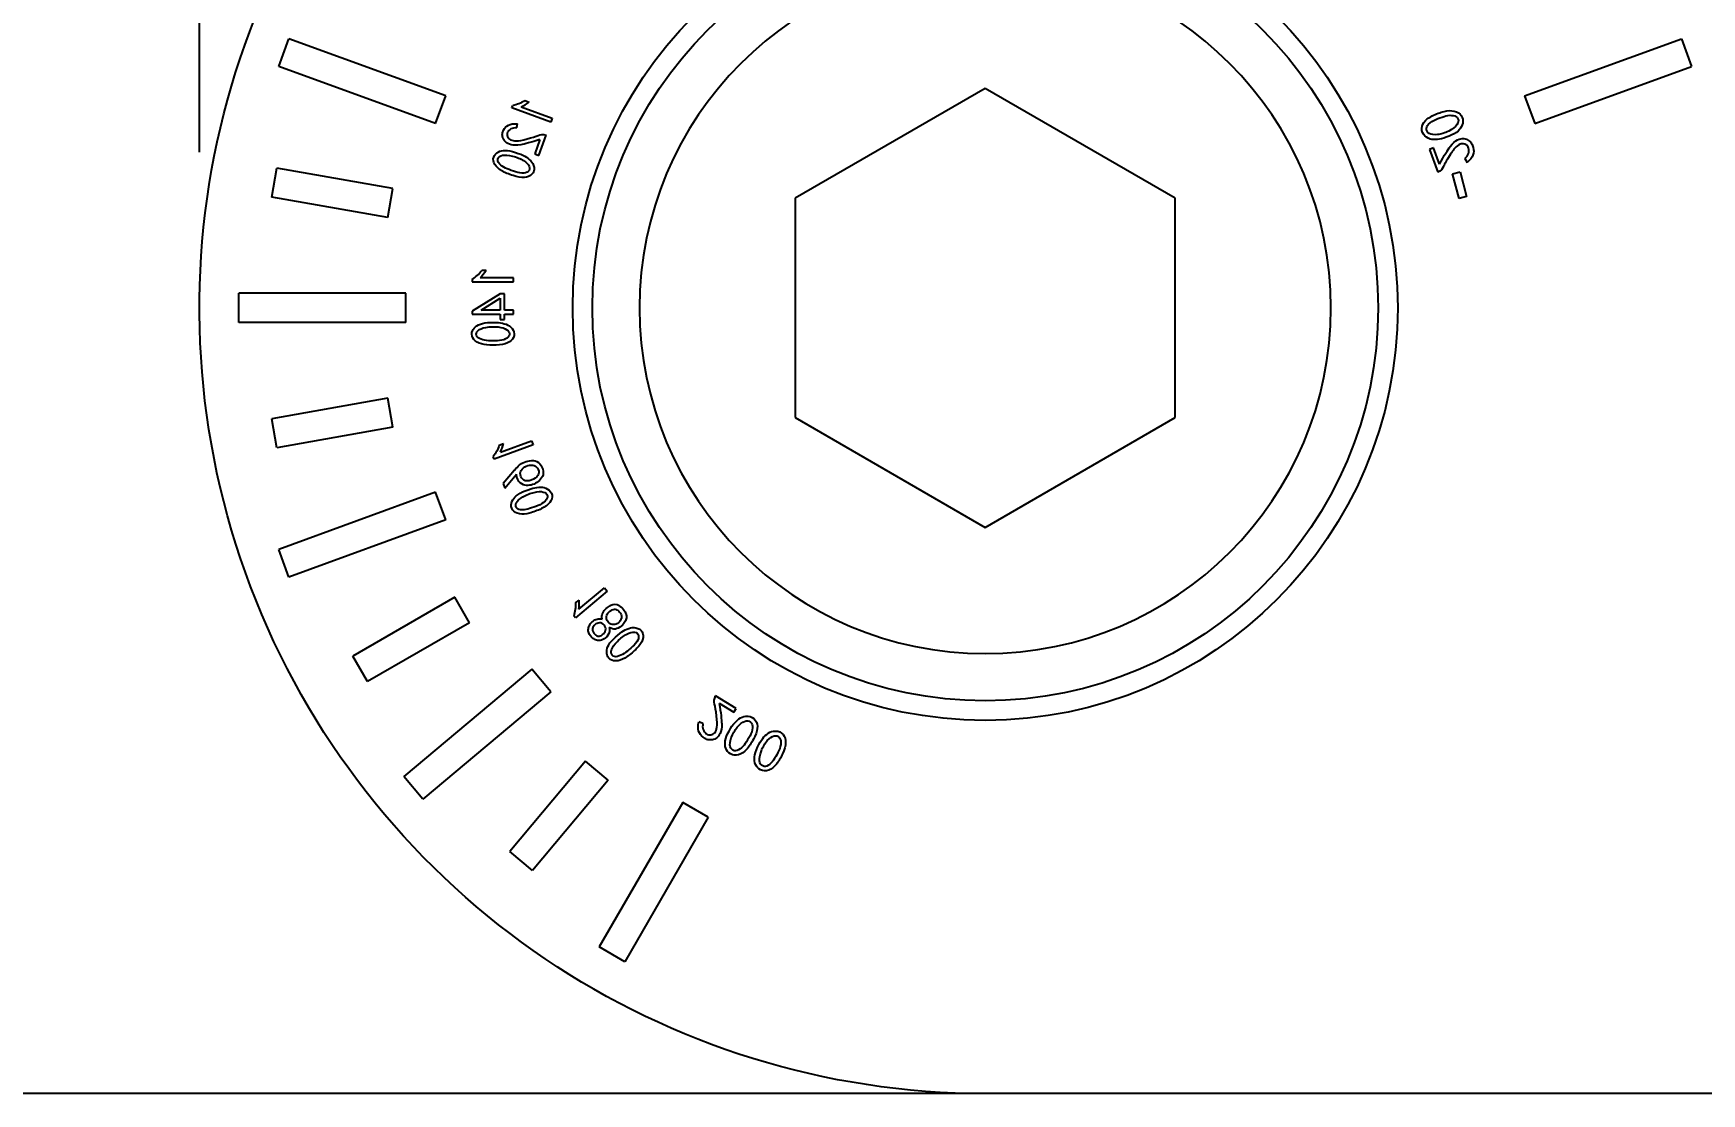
# Model space of a CAD drawing. Header units: inches. Extents: x -1.7 to 16.2, y -1.2 to 15.
# Drawn here: x 0.116 to 0.785, y 3.717 to 4.142 of the extents above; entities that cross this region are included whole.
import ezdxf

# ---------------------------------------------------------------- set-up
doc = ezdxf.new("R2010")
doc.units = ezdxf.units.IN
doc.header["$MEASUREMENT"] = 0
doc.layers.get('Defpoints').update_dxf_attribs({"color": 1})
doc.layers.add('Bracket', color=7, linetype='Continuous')
doc.styles.get("Standard").update_dxf_attribs({"font": 'Arial.ttf'})
doc.dimstyles.new('.1 DIM', dxfattribs={"dimscale": 0, "dimtxt": 0.15, "dimasz": 0.15, "dimexe": 0.18, "dimexo": 0.0625, "dimgap": 0.09, "dimtad": 0, "dimtih": 1, "dimtoh": 1, "dimdec": 5, "dimzin": 0, "dimdsep": 46, "dimlunit": 4, "dimtxsty": 'Standard', "dimcen": 0.09, "dimadec": 0, "dimazin": 0, "dimtfac": 1, "dimtdec": 5, "dimtofl": 0, "dimtmove": 0, "dimatfit": 3, "dimfxl": 1, "dimtolj": 1, "dimtzin": 0, "dimarcsym": 0})

# ---------------------------------------------------------------- blocks, each defined once
blk = doc.blocks.new('*D17')
at = {"layer": 'Defpoints', "color": 0, "lineweight": -2, "transparency": 16777216}
for p, q in [((0.18246, 4.0943), (0.18246, 5.21527)), ((1.55027, 4.0943), (1.55027, 5.21527)), ((0.03246, 5.03527), (-0.11754, 5.03527)), ((1.70027, 5.03527), (1.85027, 5.03527))]:
    blk.add_line(p, q, dxfattribs=at)
at = {"layer": 'Defpoints', "color": 0, "transparency": 16777216}
for p in [(1.55027, 5.03527), (0.18246, 4.0318), (1.55027, 4.0318)]:
    blk.add_point(p, dxfattribs=at)
for points in [[(0.03246, 5.06027), (0.03246, 5.01027), (0.18246, 5.03527)], [(1.70027, 5.06027), (1.70027, 5.01027), (1.55027, 5.03527)]]:
    blk.add_solid(points, dxfattribs=at)
at = {"layer": 'Defpoints', "color": 0, "transparency": 16777216, "char_height": 0.15, "attachment_point": 5}
for s, insert in [('\\A1;1{\\H1x;\\S3/8;}"', (0.86637, 5.30171)), ('\\A1;[34.74 mm]', (0.86637, 4.84981))]:
    blk.add_mtext(s, dxfattribs=dict(at, insert=insert))
blk = doc.blocks.new('*D18')
at = {"layer": 'Defpoints', "color": 0, "lineweight": -2, "transparency": 16777216}
for p, q in [((0.80863, 4.50424), (-0.24663, 4.50424)), ((-0.06663, 4.35424), (-0.06663, 3.86684)), ((0.80863, 3.71684), (-0.24663, 3.71684)), ((-0.06663, 3.71684), (-0.06663, 3.56684)), ((-0.06663, 3.56684), (-0.21663, 3.56684))]:
    blk.add_line(p, q, dxfattribs=at)
at = {"layer": 'Defpoints', "color": 0, "transparency": 16777216}
for p in [(0.87113, 4.50424), (-0.06663, 3.71684), (0.87113, 3.71684)]:
    blk.add_point(p, dxfattribs=at)
for points in [[(-0.09163, 4.35424), (-0.04163, 4.35424), (-0.06663, 4.50424)], [(-0.09163, 3.86684), (-0.04163, 3.86684), (-0.06663, 3.71684)]]:
    blk.add_solid(points, dxfattribs=at)
at = {"layer": 'Defpoints', "color": 0, "transparency": 16777216, "char_height": 0.15, "attachment_point": 5}
for s, insert in [('\\A1;{\\H1x;\\S25/32;}"', (-0.81618, 3.83327)), ('\\A1;[20.00 mm]', (-0.81618, 3.38137))]:
    blk.add_mtext(s, dxfattribs=dict(at, insert=insert))

msp = doc.modelspace()

# ---------------------------------------------------------------- linework, layer by layer
at = {"layer": 'Bracket'}
for p, q in [((0.214236, 4.128586), (0.218275, 4.139685)), ((0.281168, 4.116794), (0.218275, 4.139685)), ((0.713679, 4.116794), (0.776572, 4.139685)), ((0.776572, 4.139685), (0.780611, 4.128586)), ((0.277128, 4.105695), (0.214236, 4.128586)), ((0.717719, 4.105695), (0.780611, 4.128586)), ((0.497424, 4.119765), (0.421242, 4.075782)), ((0.573605, 4.075782), (0.497424, 4.119765)), ((0.277128, 4.105695), (0.281168, 4.116794)), ((0.307684, 4.11194), (0.308036, 4.112908)), ((0.312873, 4.114891), (0.314603, 4.114261)), ((0.713679, 4.116794), (0.717719, 4.105695)), ((0.323316, 4.10625), (0.307684, 4.11194)), ((0.311359, 4.112427), (0.323902, 4.107861)), ((0.323902, 4.107861), (0.323316, 4.10625)), ((0.309636, 4.104009), (0.309921, 4.10564)), ((0.318469, 4.092935), (0.321435, 4.101085)), ((0.318947, 4.099339), (0.316833, 4.093531)), ((0.316833, 4.093531), (0.318469, 4.092935)), ((0.677145, 4.095916), (0.675509, 4.095321)), ((0.675509, 4.095321), (0.67881, 4.086253)), ((0.679498, 4.089453), (0.677145, 4.095916)), ((0.211424, 4.076232), (0.213475, 4.087863)), ((0.260001, 4.07966), (0.213475, 4.087863)), ((0.684817, 4.085549), (0.687866, 4.086337)), ((0.687866, 4.086337), (0.690429, 4.076427)), ((0.689678, 4.091734), (0.690571, 4.090129)), ((0.25795, 4.068028), (0.260001, 4.07966)), ((0.68738, 4.075638), (0.684817, 4.085549)), ((0.25795, 4.068028), (0.211424, 4.076232)), ((0.421242, 4.075782), (0.421242, 3.987816)), ((0.573605, 3.987816), (0.573605, 4.075782)), ((0.690429, 4.076427), (0.68738, 4.075638)), ((0.297425, 4.04676), (0.295584, 4.04676)), ((0.291717, 4.043242), (0.291717, 4.042212)), ((0.291717, 4.042212), (0.308352, 4.042212)), ((0.308352, 4.043926), (0.295004, 4.043926)), ((0.308352, 4.042212), (0.308352, 4.043926)), ((0.198211, 4.025893), (0.198211, 4.037705)), ((0.26514, 4.037705), (0.198211, 4.037705)), ((0.26514, 4.025893), (0.26514, 4.037705)), ((0.303033, 4.037487), (0.291717, 4.030533)), ((0.295394, 4.030875), (0.303033, 4.035685)), ((0.304675, 4.037487), (0.303033, 4.037487)), ((0.303033, 4.035685), (0.303033, 4.030875)), ((0.304675, 4.030875), (0.304675, 4.037487)), ((0.291717, 4.030533), (0.291717, 4.029246)), ((0.291717, 4.029246), (0.303033, 4.029246)), ((0.303033, 4.030875), (0.295394, 4.030875)), ((0.303033, 4.029246), (0.303033, 4.027185)), ((0.303033, 4.027185), (0.304675, 4.027185)), ((0.308352, 4.030875), (0.304675, 4.030875)), ((0.304675, 4.029246), (0.308352, 4.029246)), ((0.304675, 4.027185), (0.304675, 4.029246)), ((0.308352, 4.029246), (0.308352, 4.030875)), ((0.26514, 4.025893), (0.198211, 4.025893)), ((0.25795, 3.99557), (0.211424, 3.987366)), ((0.260001, 3.983938), (0.25795, 3.99557)), ((0.213475, 3.975735), (0.211424, 3.987366)), ((0.421242, 3.987816), (0.497424, 3.943833)), ((0.497424, 3.943833), (0.573605, 3.987816)), ((0.260001, 3.983938), (0.213475, 3.975735)), ((0.316193, 3.976918), (0.300561, 3.971228)), ((0.30264, 3.976824), (0.304369, 3.977454)), ((0.303063, 3.973963), (0.315606, 3.978529)), ((0.315606, 3.978529), (0.316193, 3.976918)), ((0.300561, 3.971228), (0.300208, 3.972196)), ((0.308756, 3.966806), (0.304144, 3.961384)), ((0.304144, 3.961384), (0.304819, 3.959528)), ((0.304819, 3.959528), (0.309585, 3.965099)), ((0.277128, 3.957903), (0.214236, 3.935012)), ((0.281168, 3.946804), (0.277128, 3.957903)), ((0.281168, 3.946804), (0.218275, 3.923913)), ((0.218275, 3.923913), (0.214236, 3.935012)), ((0.334566, 3.910976), (0.344791, 3.919556)), ((0.344791, 3.919556), (0.345893, 3.918243)), ((0.284783, 3.91585), (0.243869, 3.892228)), ((0.290689, 3.905622), (0.284783, 3.91585)), ((0.345893, 3.918243), (0.333149, 3.90755)), ((0.333189, 3.91352), (0.334599, 3.914703)), ((0.290689, 3.905622), (0.249774, 3.881999)), ((0.333149, 3.90755), (0.332487, 3.908339)), ((0.249774, 3.881999), (0.243869, 3.892228)), ((0.315688, 3.887014), (0.264417, 3.843993)), ((0.32328, 3.877966), (0.315688, 3.887014)), ((0.32328, 3.877966), (0.272009, 3.834945)), ((0.397595, 3.871225), (0.389368, 3.876267)), ((0.390821, 3.873334), (0.396686, 3.869741)), ((0.384274, 3.865212), (0.382576, 3.865912)), ((0.396686, 3.869741), (0.397595, 3.871225)), ((0.337264, 3.850116), (0.306896, 3.813924)), ((0.346312, 3.842524), (0.337264, 3.850116)), ((0.272009, 3.834945), (0.264417, 3.843993)), ((0.346312, 3.842524), (0.315944, 3.806332)), ((0.376167, 3.833588), (0.342703, 3.775626)), ((0.386396, 3.827683), (0.376167, 3.833588)), ((0.386396, 3.827683), (0.352931, 3.76972)), ((0.315944, 3.806332), (0.306896, 3.813924)), ((0.352931, 3.76972), (0.342703, 3.775626))]:
    msp.add_line(p, q, dxfattribs=at)
for radius in [0.165354, 0.15748]:
    msp.add_circle((0.497424, 4.031799), radius, dxfattribs=at)
at = {"layer": 'Bracket', "extrusion": (0, 0, -1)}
msp.add_circle((-0.497424, 4.031799), 0.138583, dxfattribs=at)
at = {"layer": 'Bracket', "extrusion": (6.12303e-17, 6.12303e-17, -1)}
msp.add_arc((-0.497424, 4.031799), 0.314961, 270, 182.515869, dxfattribs=at)
at = {"layer": 'Bracket'}
for centre, radius, start, end in [((0.497424, 4.031799), 0.326772, 11.650933, 65.127899), ((0.348908, 3.909308), 0.003583, 60.709771, 116.683487)]:
    msp.add_arc(centre, radius, start, end, dxfattribs=at)
for points in [[(0.312873, 4.114891), (0.311358, 4.113922), (0.309742, 4.113259), (0.308036, 4.112908)], [(0.311359, 4.112427), (0.312402, 4.112839), (0.313484, 4.113452), (0.314603, 4.114261)], [(0.291717, 4.043242), (0.293199, 4.044156), (0.294491, 4.045331), (0.295584, 4.04676)], [(0.297425, 4.04676), (0.29665, 4.045617), (0.295842, 4.044671), (0.295004, 4.043926)], [(0.30264, 3.976824), (0.302101, 3.975108), (0.301289, 3.973562), (0.300208, 3.972196)], [(0.303063, 3.973963), (0.303597, 3.97495), (0.304032, 3.976115), (0.304369, 3.977454)], [(0.333189, 3.91352), (0.33327, 3.911723), (0.333036, 3.909992), (0.332487, 3.908339)], [(0.334566, 3.910976), (0.33473, 3.912086), (0.33474, 3.913329), (0.334599, 3.914703)]]:
    msp.add_open_spline(points, degree=3, dxfattribs=at)
for points, knots in [([(0.679521, 4.099425), (0.678519, 4.099261), (0.677516, 4.099234), (0.675514, 4.099459), (0.674572, 4.099926), (0.672799, 4.101587), (0.672388, 4.102588), (0.67249, 4.104929), (0.672971, 4.105967), (0.674782, 4.107779), (0.676082, 4.108595), (0.679469, 4.110028), (0.68103, 4.11051), (0.682447, 4.110755)], [0, 0, 0, 0, 0.1665004, 0.1665004, 0.3330009, 0.3330009, 0.4995013, 0.4995013, 0.6663413, 0.6663413, 0.8331813, 0.8331813, 1, 1, 1, 1]), ([(0.686537, 4.105184), (0.687117, 4.106036), (0.687257, 4.10683), (0.686652, 4.108306), (0.686027, 4.108759), (0.684123, 4.109078), (0.683147, 4.109031), (0.681143, 4.108503), (0.680048, 4.108157), (0.677684, 4.107296), (0.676655, 4.10673), (0.674895, 4.105347), (0.674424, 4.104583), (0.674275, 4.102901), (0.674639, 4.102239), (0.676229, 4.101258), (0.677333, 4.101102), (0.680158, 4.101454), (0.681663, 4.10193), (0.684863, 4.103505), (0.685954, 4.104326), (0.686537, 4.105184)], [0, 0, 0, 0, 0.0999039, 0.0999039, 0.1998077, 0.1998077, 0.2994827, 0.2994827, 0.3986844, 0.3986844, 0.4982443, 0.4982443, 0.5981881, 0.5981881, 0.6983584, 0.6983584, 0.7989056, 0.7989056, 0.8994528, 0.8994528, 1, 1, 1, 1]), ([(0.682447, 4.110755), (0.683867, 4.111), (0.685162, 4.110897), (0.687481, 4.10998), (0.688252, 4.109227), (0.689015, 4.107132), (0.689031, 4.106139), (0.688346, 4.104263), (0.687773, 4.103425), (0.68618, 4.101968), (0.684989, 4.101278), (0.681819, 4.09999), (0.680528, 4.099587), (0.679521, 4.099425)], [0, 0, 0, 0, 0.1660513, 0.1660513, 0.3324982, 0.3324982, 0.498945, 0.498945, 0.6659633, 0.6659633, 0.8329817, 0.8329817, 1, 1, 1, 1]), ([(0.318947, 4.099339), (0.315379, 4.098205), (0.312806, 4.097494), (0.309649, 4.096938), (0.308378, 4.096933), (0.306443, 4.097449), (0.305679, 4.097853), (0.304559, 4.098927), (0.304202, 4.099488), (0.303862, 4.100646), (0.303811, 4.101165), (0.303944, 4.102089), (0.304103, 4.102579), (0.304364, 4.103097)], [0, 0, 0, 0, 0.1664003, 0.1664003, 0.3325915, 0.3325915, 0.4988404, 0.4988404, 0.6659802, 0.6659802, 0.8338629, 0.8338629, 1, 1, 1, 1]), ([(0.304364, 4.103097), (0.304755, 4.103987), (0.305394, 4.104654), (0.307153, 4.105538), (0.308372, 4.105719), (0.309921, 4.10564)], [0, 0, 0, 0, 0.5, 0.5, 1, 1, 1, 1]), ([(0.309636, 4.104009), (0.308691, 4.104049), (0.307912, 4.103889), (0.30669, 4.103179), (0.306251, 4.102727), (0.305721, 4.101644), (0.305706, 4.101084), (0.305941, 4.10051)], [0, 0, 0, 0, 0.3324225, 0.3324225, 0.6662112, 0.6662112, 1, 1, 1, 1]), ([(0.305941, 4.10051), (0.306182, 4.099939), (0.306588, 4.099503), (0.307742, 4.098895), (0.30851, 4.098757), (0.310441, 4.098782), (0.311894, 4.099043), (0.315769, 4.100072), (0.317225, 4.100545), (0.319191, 4.101413), (0.320142, 4.101495), (0.321435, 4.101085)], [0, 0, 0, 0, 0.1988548, 0.1988548, 0.3992494, 0.3992494, 0.5993466, 0.5993466, 0.7996733, 0.7996733, 1, 1, 1, 1]), ([(0.679498, 4.089453), (0.681414, 4.092857), (0.682868, 4.09522), (0.684868, 4.097845), (0.685822, 4.098712), (0.687629, 4.099579), (0.688478, 4.099748), (0.690051, 4.099579), (0.6907, 4.099337), (0.691742, 4.098565), (0.692133, 4.098151), (0.692661, 4.09726), (0.692874, 4.096728), (0.693029, 4.096103)], [0, 0, 0, 0, 0.166462, 0.166462, 0.3326796, 0.3326796, 0.4989685, 0.4989685, 0.666115, 0.666115, 0.8339046, 0.8339046, 1, 1, 1, 1]), ([(0.303655, 4.086726), (0.3024, 4.087426), (0.301456, 4.088286), (0.300211, 4.090322), (0.300071, 4.091302), (0.300756, 4.093185), (0.301349, 4.093867), (0.303027, 4.094718), (0.303984, 4.094935), (0.306112, 4.094949), (0.30746, 4.094689), (0.310711, 4.093626), (0.311962, 4.093111), (0.312844, 4.092606)], [0, 0, 0, 0, 0.1661158, 0.1661158, 0.3325806, 0.3325806, 0.4990455, 0.4990455, 0.6660303, 0.6660303, 0.8330152, 0.8330152, 1, 1, 1, 1]), ([(0.303872, 4.092991), (0.302901, 4.092768), (0.302307, 4.092317), (0.301877, 4.090949), (0.302088, 4.09026), (0.303374, 4.088883), (0.304162, 4.088319), (0.306043, 4.087454), (0.307105, 4.08702), (0.30947, 4.086159), (0.310616, 4.085915), (0.312829, 4.085776), (0.313661, 4.086006), (0.314804, 4.087053), (0.314925, 4.087722), (0.314286, 4.089357), (0.313523, 4.090136), (0.311111, 4.091622), (0.309649, 4.092218), (0.306199, 4.093106), (0.304849, 4.093216), (0.303872, 4.092991)], [0, 0, 0, 0, 0.0998598, 0.0998598, 0.1997197, 0.1997197, 0.2993856, 0.2993856, 0.3985851, 0.3985851, 0.4981428, 0.4981428, 0.5980918, 0.5980918, 0.6983098, 0.6983098, 0.7988732, 0.7988732, 0.8994366, 0.8994366, 1, 1, 1, 1]), ([(0.690085, 4.097271), (0.689516, 4.097603), (0.688914, 4.097704), (0.687633, 4.097446), (0.686961, 4.097045), (0.685524, 4.095711), (0.684607, 4.094499), (0.682388, 4.090977), (0.681613, 4.08958), (0.680723, 4.087493), (0.680062, 4.086776), (0.67881, 4.086253)], [0, 0, 0, 0, 0.1988512, 0.1988512, 0.3992746, 0.3992746, 0.5993406, 0.5993406, 0.7996703, 0.7996703, 1, 1, 1, 1]), ([(0.689678, 4.091734), (0.690417, 4.092341), (0.690895, 4.093008), (0.691333, 4.094452), (0.691357, 4.095142), (0.69102, 4.096439), (0.690652, 4.096934), (0.690085, 4.097271)], [0, 0, 0, 0, 0.3325349, 0.3325349, 0.6662674, 0.6662674, 1, 1, 1, 1]), ([(0.693029, 4.096103), (0.693338, 4.095067), (0.693311, 4.094057), (0.692586, 4.092096), (0.691791, 4.091111), (0.690571, 4.090129)], [0, 0, 0, 0, 0.5, 0.5, 1, 1, 1, 1]), ([(0.312844, 4.092606), (0.313724, 4.092106), (0.314521, 4.091512), (0.315941, 4.090138), (0.316389, 4.089247), (0.316754, 4.087041), (0.316463, 4.086113), (0.314955, 4.084591), (0.313947, 4.084183), (0.311433, 4.084062), (0.309924, 4.084303), (0.306414, 4.0854), (0.304906, 4.086027), (0.303655, 4.086726)], [0, 0, 0, 0, 0.1665341, 0.1665341, 0.3330682, 0.3330682, 0.4996023, 0.4996023, 0.6664073, 0.6664073, 0.8332122, 0.8332122, 1, 1, 1, 1]), ([(0.296554, 4.01714), (0.295135, 4.01737), (0.293954, 4.017854), (0.292088, 4.019342), (0.291621, 4.020215), (0.291621, 4.022219), (0.291945, 4.023062), (0.293231, 4.024436), (0.294056, 4.024968), (0.296051, 4.025708), (0.297407, 4.025925), (0.300825, 4.026038), (0.302176, 4.025982), (0.303178, 4.025809)], [0, 0, 0, 0, 0.1661158, 0.1661158, 0.3325806, 0.3325806, 0.4990455, 0.4990455, 0.6660303, 0.6660303, 0.8330152, 0.8330152, 1, 1, 1, 1]), ([(0.294615, 4.023102), (0.29378, 4.022561), (0.293376, 4.021933), (0.293439, 4.020501), (0.293873, 4.019926), (0.295552, 4.019072), (0.296486, 4.018811), (0.298549, 4.018641), (0.299696, 4.018597), (0.302213, 4.018597), (0.303373, 4.018759), (0.3055, 4.019386), (0.306204, 4.019887), (0.306919, 4.021261), (0.306804, 4.021931), (0.305645, 4.023249), (0.304661, 4.02372), (0.301886, 4.024292), (0.300308, 4.024352), (0.296763, 4.024006), (0.295457, 4.023648), (0.294615, 4.023102)], [0, 0, 0, 0, 0.0998598, 0.0998598, 0.1997197, 0.1997197, 0.2993856, 0.2993856, 0.3985851, 0.3985851, 0.4981428, 0.4981428, 0.5980918, 0.5980918, 0.6983098, 0.6983098, 0.7988732, 0.7988732, 0.8994366, 0.8994366, 1, 1, 1, 1]), ([(0.303178, 4.025809), (0.304176, 4.02564), (0.305128, 4.025354), (0.306933, 4.024549), (0.307658, 4.023865), (0.308755, 4.021917), (0.3088, 4.020946), (0.307903, 4.018999), (0.307096, 4.018271), (0.304774, 4.017297), (0.303274, 4.017007), (0.299601, 4.016838), (0.297969, 4.016912), (0.296554, 4.01714)], [0, 0, 0, 0, 0.1665341, 0.1665341, 0.3330682, 0.3330682, 0.4996023, 0.4996023, 0.6664073, 0.6664073, 0.8332122, 0.8332122, 1, 1, 1, 1]), ([(0.308756, 3.966806), (0.309492, 3.967622), (0.310115, 3.968259), (0.311152, 3.969186), (0.311838, 3.969607), (0.313555, 3.970352), (0.314511, 3.970563), (0.315555, 3.970609)], [0, 0, 0, 0, 0.3347102, 0.3347102, 0.6673997, 0.6673997, 1, 1, 1, 1]), ([(0.315555, 3.970609), (0.316606, 3.970653), (0.317525, 3.970379), (0.319124, 3.969197), (0.319692, 3.968337), (0.320375, 3.966089), (0.320337, 3.965101), (0.31952, 3.963401), (0.318961, 3.96271), (0.317565, 3.961653), (0.316799, 3.961254), (0.315143, 3.960711), (0.314326, 3.9606), (0.312718, 3.960681), (0.311891, 3.961036), (0.310173, 3.962358), (0.309687, 3.963492), (0.309585, 3.965099)], [0, 0, 0, 0, 0.1252844, 0.1252844, 0.2505688, 0.2505688, 0.3754254, 0.3754254, 0.5006544, 0.5006544, 0.6252648, 0.6252648, 0.7498753, 0.7498753, 0.8751337, 0.8751337, 1, 1, 1, 1]), ([(0.315476, 3.962768), (0.314206, 3.962306), (0.313202, 3.962322), (0.311746, 3.963313), (0.311289, 3.963998), (0.310928, 3.965755), (0.31116, 3.966525), (0.312457, 3.967851), (0.313234, 3.968316), (0.314131, 3.968583)], [0, 0, 0, 0, 0.2497771, 0.2497771, 0.5012381, 0.5012381, 0.7514025, 0.7514025, 1, 1, 1, 1]), ([(0.314131, 3.968583), (0.31503, 3.968846), (0.315856, 3.968842), (0.317358, 3.968293), (0.317912, 3.967766), (0.318619, 3.966195), (0.318562, 3.965412), (0.317621, 3.963851), (0.316749, 3.963232), (0.315476, 3.962768)], [0, 0, 0, 0, 0.2503398, 0.2503398, 0.5006797, 0.5006797, 0.749856, 0.749856, 1, 1, 1, 1]), ([(0.313682, 3.949323), (0.31227, 3.949053), (0.310995, 3.949104), (0.308732, 3.949864), (0.307995, 3.950525), (0.307309, 3.952408), (0.307325, 3.953311), (0.308063, 3.955042), (0.308657, 3.955824), (0.310279, 3.957202), (0.311478, 3.95787), (0.314652, 3.959145), (0.315941, 3.959554), (0.316942, 3.959734)], [0, 0, 0, 0, 0.1661158, 0.1661158, 0.3325806, 0.3325806, 0.4990455, 0.4990455, 0.6660303, 0.6660303, 0.8330152, 0.8330152, 1, 1, 1, 1]), ([(0.316942, 3.959734), (0.317937, 3.959917), (0.318929, 3.959974), (0.3209, 3.959835), (0.321816, 3.95944), (0.323513, 3.957985), (0.323887, 3.957087), (0.32371, 3.954951), (0.323201, 3.953991), (0.321353, 3.952282), (0.320042, 3.951496), (0.316648, 3.950081), (0.315089, 3.949592), (0.313682, 3.949323)], [0, 0, 0, 0, 0.1665341, 0.1665341, 0.3330682, 0.3330682, 0.4996023, 0.4996023, 0.6664073, 0.6664073, 0.8332122, 0.8332122, 1, 1, 1, 1]), ([(0.309821, 3.954262), (0.30922, 3.953468), (0.309056, 3.95274), (0.309606, 3.951415), (0.31021, 3.951024), (0.31208, 3.950795), (0.313046, 3.950869), (0.315043, 3.951416), (0.316136, 3.951767), (0.318501, 3.952627), (0.319536, 3.953176), (0.32132, 3.954493), (0.32181, 3.955204), (0.322012, 3.95674), (0.321674, 3.957331), (0.320135, 3.958173), (0.319049, 3.958279), (0.316246, 3.957867), (0.314743, 3.957384), (0.31153, 3.955846), (0.310425, 3.955063), (0.309821, 3.954262)], [0, 0, 0, 0, 0.0998598, 0.0998598, 0.1997197, 0.1997197, 0.2993856, 0.2993856, 0.3985851, 0.3985851, 0.4981428, 0.4981428, 0.5980918, 0.5980918, 0.6983098, 0.6983098, 0.7988732, 0.7988732, 0.8994366, 0.8994366, 1, 1, 1, 1]), ([(0.343844, 3.906994), (0.343673, 3.907896), (0.343762, 3.908719), (0.344457, 3.910198), (0.344926, 3.910818), (0.346114, 3.911814), (0.346688, 3.912202), (0.347267, 3.912493), (0.347283, 3.912501), (0.347299, 3.912509)], [0, 0, 0, 0, 0.3317275, 0.3317275, 0.6611063, 0.6611063, 0.9904852, 0.9904852, 1, 1, 1, 1]), ([(0.350661, 3.912432), (0.350688, 3.912417), (0.350714, 3.912402), (0.3513, 3.912074), (0.351847, 3.911598), (0.352913, 3.910328), (0.353265, 3.909726), (0.353623, 3.908607), (0.353667, 3.908078), (0.353474, 3.907099), (0.353289, 3.906572), (0.352731, 3.905431), (0.35222, 3.904834), (0.35074, 3.903592), (0.349979, 3.903213), (0.348429, 3.902961), (0.347604, 3.903162), (0.346731, 3.903701)], [0, 0, 0, 0, 0.0067753, 0.0067753, 0.148337, 0.148337, 0.2898986, 0.2898986, 0.4310441, 0.4310441, 0.5731901, 0.5731901, 0.7153361, 0.7153361, 0.8574821, 0.8574821, 1, 1, 1, 1]), ([(0.340475, 3.899123), (0.340079, 3.89939), (0.339699, 3.899744), (0.338965, 3.90062), (0.338682, 3.901078), (0.338306, 3.902032), (0.338257, 3.902566), (0.338434, 3.903763), (0.338612, 3.904301), (0.339144, 3.905273), (0.339559, 3.905731), (0.340682, 3.9066), (0.341244, 3.906903), (0.34238, 3.907257), (0.343054, 3.907229), (0.343844, 3.906994)], [0, 0, 0, 0, 0.1417952, 0.1417952, 0.2835903, 0.2835903, 0.4257795, 0.4257795, 0.5685962, 0.5685962, 0.7117865, 0.7117865, 0.8558932, 0.8558932, 1, 1, 1, 1]), ([(0.345242, 3.902619), (0.345409, 3.903322), (0.345218, 3.904002), (0.344116, 3.905315), (0.343488, 3.905609), (0.342083, 3.90548), (0.341485, 3.905241), (0.340495, 3.90441), (0.340176, 3.903916), (0.340024, 3.903342)], [0, 0, 0, 0, 0.2491555, 0.2491555, 0.4983109, 0.4983109, 0.7482753, 0.7482753, 1, 1, 1, 1]), ([(0.345594, 3.908067), (0.345511, 3.907363), (0.345682, 3.906708), (0.346542, 3.905486), (0.347145, 3.905098), (0.348693, 3.904748), (0.349382, 3.904858), (0.350578, 3.905641), (0.351053, 3.906174), (0.351775, 3.907523), (0.351787, 3.908207), (0.351129, 3.909597), (0.350684, 3.910155), (0.34955, 3.910999), (0.348963, 3.911119), (0.347746, 3.910772), (0.347152, 3.910422), (0.346004, 3.909385), (0.345677, 3.908773), (0.345594, 3.908067)], [0, 0, 0, 0, 0.1103651, 0.1103651, 0.2207302, 0.2207302, 0.3311559, 0.3311559, 0.4422794, 0.4422794, 0.5540157, 0.5540157, 0.6659171, 0.6659171, 0.7779821, 0.7779821, 0.8893162, 0.8893162, 1, 1, 1, 1]), ([(0.340024, 3.903342), (0.339878, 3.902768), (0.340042, 3.902144), (0.341013, 3.900789), (0.341557, 3.900392), (0.342776, 3.90014), (0.3434, 3.900328), (0.344669, 3.901319), (0.345074, 3.901916), (0.345242, 3.902619)], [0, 0, 0, 0, 0.2511193, 0.2511193, 0.5010324, 0.5010324, 0.7498143, 0.7498143, 1, 1, 1, 1]), ([(0.346731, 3.903701), (0.346985, 3.902495), (0.346802, 3.901465), (0.34555, 3.899741), (0.344868, 3.89915), (0.343389, 3.898506), (0.342693, 3.898405), (0.341392, 3.898658), (0.340867, 3.898854), (0.340475, 3.899123)], [0, 0, 0, 0, 0.2493262, 0.2493262, 0.4986524, 0.4986524, 0.7493262, 0.7493262, 1, 1, 1, 1]), ([(0.352971, 3.891453), (0.351737, 3.890717), (0.350521, 3.890329), (0.348135, 3.890269), (0.347216, 3.890638), (0.345928, 3.892173), (0.345634, 3.893027), (0.345735, 3.894906), (0.346026, 3.895844), (0.347078, 3.897693), (0.347977, 3.898731), (0.350524, 3.901015), (0.351595, 3.90184), (0.352474, 3.902352)], [0, 0, 0, 0, 0.1661158, 0.1661158, 0.3325806, 0.3325806, 0.4990455, 0.4990455, 0.6660303, 0.6660303, 0.8330152, 0.8330152, 1, 1, 1, 1]), ([(0.347654, 3.894774), (0.347361, 3.893822), (0.347456, 3.893082), (0.348425, 3.892025), (0.349127, 3.891864), (0.350962, 3.892289), (0.351845, 3.892689), (0.353535, 3.893886), (0.354442, 3.894589), (0.356369, 3.896207), (0.357154, 3.897077), (0.358381, 3.898924), (0.358598, 3.89976), (0.358262, 3.901273), (0.357743, 3.901712), (0.356008, 3.901977), (0.354952, 3.901705), (0.352459, 3.900359), (0.351212, 3.899391), (0.348718, 3.896847), (0.347948, 3.895733), (0.347654, 3.894774)], [0, 0, 0, 0, 0.0998598, 0.0998598, 0.1997197, 0.1997197, 0.2993856, 0.2993856, 0.3985851, 0.3985851, 0.4981428, 0.4981428, 0.5980918, 0.5980918, 0.6983098, 0.6983098, 0.7988732, 0.7988732, 0.8994366, 0.8994366, 1, 1, 1, 1]), ([(0.352474, 3.902352), (0.353346, 3.902864), (0.354259, 3.903257), (0.356159, 3.9038), (0.357155, 3.903742), (0.359247, 3.902955), (0.359906, 3.90224), (0.36047, 3.900172), (0.36032, 3.899096), (0.359167, 3.896857), (0.358204, 3.895671), (0.355499, 3.893181), (0.354202, 3.892188), (0.352971, 3.891453)], [0, 0, 0, 0, 0.1665341, 0.1665341, 0.3330682, 0.3330682, 0.4996023, 0.4996023, 0.6664073, 0.6664073, 0.8332122, 0.8332122, 1, 1, 1, 1]), ([(0.390821, 3.873334), (0.391441, 3.869477), (0.391773, 3.866723), (0.391843, 3.863424), (0.391636, 3.862152), (0.390762, 3.860348), (0.390202, 3.859687), (0.388866, 3.85884), (0.388207, 3.858626), (0.386911, 3.858581), (0.386347, 3.858662), (0.38538, 3.85903), (0.384882, 3.859314), (0.384371, 3.859707)], [0, 0, 0, 0, 0.166462, 0.166462, 0.3326796, 0.3326796, 0.4989685, 0.4989685, 0.666115, 0.666115, 0.8339046, 0.8339046, 1, 1, 1, 1]), ([(0.387402, 3.860625), (0.388054, 3.86072), (0.388588, 3.861016), (0.38943, 3.862015), (0.389707, 3.862747), (0.390001, 3.864686), (0.389964, 3.866205), (0.389508, 3.870343), (0.389245, 3.871918), (0.388642, 3.874106), (0.388713, 3.875078), (0.389368, 3.876267)], [0, 0, 0, 0, 0.1988512, 0.1988512, 0.3992746, 0.3992746, 0.5993406, 0.5993406, 0.7996703, 0.7996703, 1, 1, 1, 1]), ([(0.384371, 3.859707), (0.383484, 3.860325), (0.382877, 3.861133), (0.382224, 3.863118), (0.382233, 3.864384), (0.382576, 3.865912)], [0, 0, 0, 0, 0.5, 0.5, 1, 1, 1, 1]), ([(0.401774, 3.854828), (0.400815, 3.853751), (0.399738, 3.853026), (0.397352, 3.8523), (0.39628, 3.85241), (0.394378, 3.853575), (0.393747, 3.854341), (0.393116, 3.856236), (0.393043, 3.857249), (0.393383, 3.85938), (0.393885, 3.860662), (0.395564, 3.863643), (0.396324, 3.864762), (0.397011, 3.865516)], [0, 0, 0, 0, 0.1660513, 0.1660513, 0.3324982, 0.3324982, 0.498945, 0.498945, 0.6659633, 0.6659633, 0.8329817, 0.8329817, 1, 1, 1, 1]), ([(0.395104, 3.856641), (0.395181, 3.855614), (0.395566, 3.854905), (0.396958, 3.854126), (0.39773, 3.854161), (0.399418, 3.855097), (0.400153, 3.855741), (0.401392, 3.857402), (0.402034, 3.858354), (0.403348, 3.8605), (0.403801, 3.861583), (0.404318, 3.863761), (0.40421, 3.864652), (0.40328, 3.866061), (0.402583, 3.866353), (0.400728, 3.866131), (0.399767, 3.865566), (0.397775, 3.863532), (0.396894, 3.862222), (0.39537, 3.858997), (0.395027, 3.857676), (0.395104, 3.856641)], [0, 0, 0, 0, 0.0999039, 0.0999039, 0.1998077, 0.1998077, 0.2994827, 0.2994827, 0.3986844, 0.3986844, 0.4982443, 0.4982443, 0.5981881, 0.5981881, 0.6983584, 0.6983584, 0.7989056, 0.7989056, 0.8994528, 0.8994528, 1, 1, 1, 1]), ([(0.397011, 3.865516), (0.397693, 3.866268), (0.398461, 3.866914), (0.400168, 3.867984), (0.401196, 3.868205), (0.403617, 3.868008), (0.404562, 3.867481), (0.40594, 3.865585), (0.406209, 3.864474), (0.40592, 3.861928), (0.405411, 3.86048), (0.403652, 3.857251), (0.40273, 3.855901), (0.401774, 3.854828)], [0, 0, 0, 0, 0.1665004, 0.1665004, 0.3330009, 0.3330009, 0.4995013, 0.4995013, 0.6663413, 0.6663413, 0.8331813, 0.8331813, 1, 1, 1, 1]), ([(0.384274, 3.865212), (0.384073, 3.864277), (0.384115, 3.863457), (0.384671, 3.862055), (0.385082, 3.8615), (0.386153, 3.860694), (0.386749, 3.860536), (0.387402, 3.860625)], [0, 0, 0, 0, 0.3325349, 0.3325349, 0.6662674, 0.6662674, 1, 1, 1, 1]), ([(0.413713, 3.848878), (0.412827, 3.84774), (0.411801, 3.846945), (0.409468, 3.846063), (0.408391, 3.846101), (0.406416, 3.847137), (0.405736, 3.847861), (0.40498, 3.849709), (0.40484, 3.850715), (0.405038, 3.852864), (0.405454, 3.854177), (0.406932, 3.857262), (0.407616, 3.858429), (0.408252, 3.859227)], [0, 0, 0, 0, 0.1660513, 0.1660513, 0.3324982, 0.3324982, 0.498945, 0.498945, 0.6659633, 0.6659633, 0.8329817, 0.8329817, 1, 1, 1, 1]), ([(0.406938, 3.850245), (0.407083, 3.849225), (0.407514, 3.848543), (0.408954, 3.847858), (0.409722, 3.847945), (0.411344, 3.84899), (0.412035, 3.849682), (0.413161, 3.851421), (0.413738, 3.852414), (0.414908, 3.854642), (0.415287, 3.855753), (0.415659, 3.85796), (0.415493, 3.858842), (0.414471, 3.860186), (0.413757, 3.860431), (0.41192, 3.860087), (0.410999, 3.859459), (0.409146, 3.857298), (0.408353, 3.855932), (0.407046, 3.852614), (0.406792, 3.851272), (0.406938, 3.850245)], [0, 0, 0, 0, 0.0999039, 0.0999039, 0.1998077, 0.1998077, 0.2994827, 0.2994827, 0.3986844, 0.3986844, 0.4982443, 0.4982443, 0.5981881, 0.5981881, 0.6983584, 0.6983584, 0.7989056, 0.7989056, 0.8994528, 0.8994528, 1, 1, 1, 1]), ([(0.408252, 3.859227), (0.408882, 3.860022), (0.409606, 3.860718), (0.411238, 3.861899), (0.412249, 3.862187), (0.414678, 3.862152), (0.415656, 3.861688), (0.417156, 3.859888), (0.417499, 3.858796), (0.417379, 3.856237), (0.416967, 3.854759), (0.415426, 3.85142), (0.414596, 3.850012), (0.413713, 3.848878)], [0, 0, 0, 0, 0.1665004, 0.1665004, 0.3330009, 0.3330009, 0.4995013, 0.4995013, 0.6663413, 0.6663413, 0.8331813, 0.8331813, 1, 1, 1, 1])]:
    msp.add_open_spline(points, degree=3, knots=knots, dxfattribs=at)

# ---------------------------------------------------------------- dimensions: what is measured, and where the dimension line sits
at = {"layer": 'Defpoints'}
dim = msp.add_linear_dim(base=(1.550274, 5.035274), p1=(0.182463, 4.031799), p2=(1.550274, 4.031799), dimstyle='.1 DIM', override={"dimscale": 1, "dimpost": '\\X'}, dxfattribs=at)
dim.commit()
dim.dimension.update_dxf_attribs({"geometry": '*D17', "text_midpoint": (0.866368, 5.035274)})
dim = msp.add_linear_dim(base=(-0.066629, 3.716836), p1=(0.871131, 4.504236), p2=(0.871131, 3.716836), angle=90, dimstyle='.1 DIM', override={"dimscale": 1, "dimpost": '\\X'}, dxfattribs=at)
dim.commit()
dim.dimension.update_dxf_attribs({"geometry": '*D18', "text_midpoint": (-0.816179, 3.566836)})

doc.saveas('drawing.dxf')
